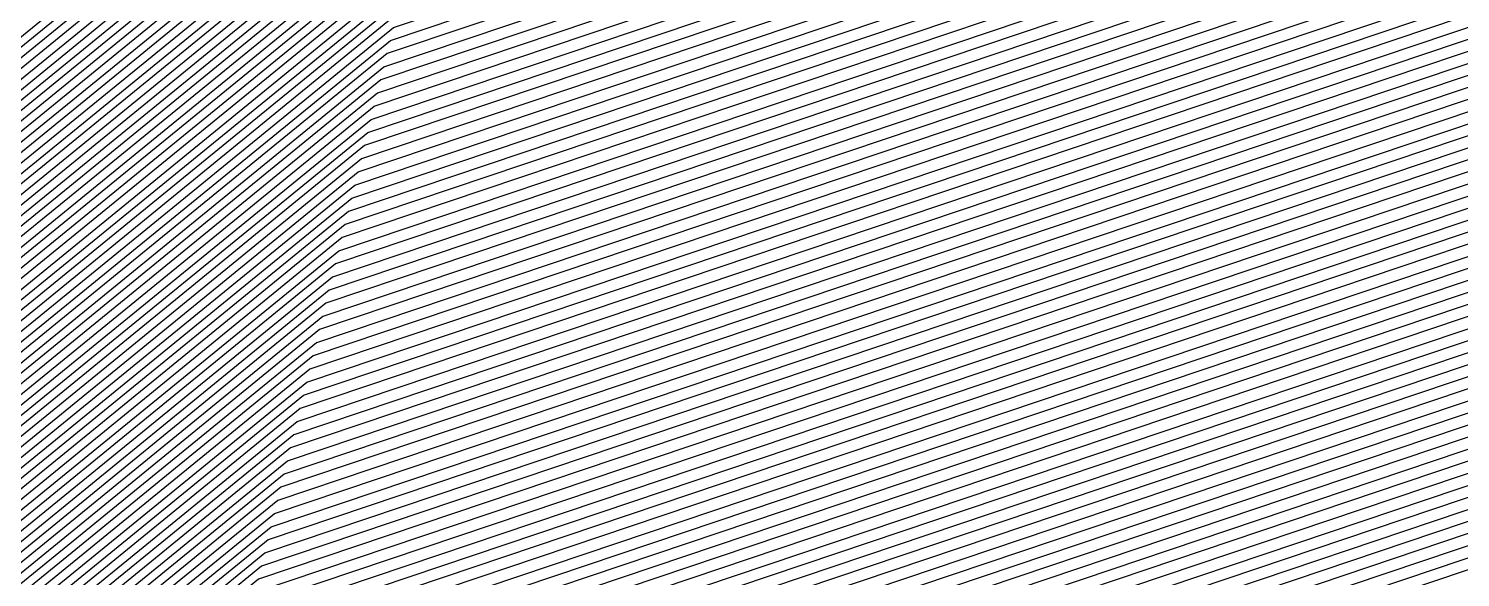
# Model space of a CAD drawing. Extents: x 7084 to 11035, y 13750 to 16729.
# Drawn here: x 9484.2 to 9571.8, y 14750.7 to 14784.3 of the extents above; entities that cross this region are included whole.
import ezdxf

# ---------------------------------------------------------------- set-up
doc = ezdxf.new("R2010")
doc.units = 0
doc.layers.add('Default', color=7, linetype='Continuous')

msp = doc.modelspace()

# ---------------------------------------------------------------- linework, layer by layer
at = {"layer": 'Default'}
for points in [[(9630.329, 14778.856), (9493.907, 14732.904), (9461.165, 14706.193), (9418.085, 14694.992), (9235.71, 14697.865), (9215.031, 14698.726), (9182.289, 14712.512), (9148.686, 14713.374), (9108.191, 14690.11), (8963.152, 14714.522), (8923.518, 14711.938), (8814.38, 14714.81), (8773.022, 14742.381), (8683.989, 14742.381), (8664.172, 14770.815), (8629.707, 14884.26), (8619.368, 14915.279), (8612.188, 14951.179), (8612.188, 14970.996), (8602.136, 15065.774), (8611.613, 15087.314)], [(9629.746, 14779.398), (9494.104, 14733.708), (9461.05, 14706.743), (9417.559, 14695.436), (9236.226, 14698.291), (9215.351, 14699.161), (9182.298, 14713.078), (9148.375, 14713.948), (9107.493, 14690.463), (8963.283, 14714.736), (8923.272, 14712.126), (8814.757, 14714.982), (8773.006, 14742.816), (8684.481, 14742.816), (8664.475, 14771.52), (8630.208, 14884.318), (8619.77, 14915.631), (8612.631, 14951.327), (8612.631, 14971.333), (8602.636, 15065.569), (8612.204, 15087.314)], [(9624.503, 14784.272), (9495.876, 14740.945), (9460.016, 14711.691), (9412.833, 14699.424), (9240.879, 14702.132), (9218.231, 14703.075), (9182.371, 14718.174), (9145.568, 14719.118), (9101.216, 14693.639), (8964.465, 14716.656), (8921.056, 14713.825), (8818.155, 14716.533), (8772.858, 14746.73), (8688.913, 14746.73), (8667.208, 14777.872), (8634.713, 14884.835), (8623.389, 14918.807), (8616.619, 14952.656), (8616.619, 14974.361), (8607.141, 15063.722), (8617.522, 15087.314)], [(9623.92, 14784.814), (9496.073, 14741.749), (9459.902, 14712.241), (9412.308, 14699.867), (9241.396, 14702.558), (9218.551, 14703.51), (9182.38, 14718.74), (9145.256, 14719.692), (9100.518, 14693.991), (8964.596, 14716.869), (8920.81, 14714.014), (8818.532, 14716.705), (8772.842, 14747.165), (8689.405, 14747.165), (8667.512, 14778.577), (8635.213, 14884.892), (8623.791, 14919.16), (8617.062, 14952.804), (8617.062, 14974.697), (8607.642, 15063.517), (8618.112, 15087.314)], [(9611.103, 14796.729), (9500.406, 14759.441), (9457.374, 14724.337), (9400.754, 14709.615), (9252.769, 14711.946), (9225.592, 14713.078), (9182.56, 14731.197), (9138.396, 14732.329), (9085.173, 14701.754), (8967.485, 14721.563), (8915.394, 14718.166), (8826.836, 14720.496), (8772.481, 14756.733), (8700.237, 14756.733), (8674.191, 14794.103), (8646.226, 14886.156), (8632.637, 14926.923), (8626.811, 14956.053), (8626.811, 14982.099), (8618.654, 15059.004), (8631.111, 15087.314)], [(9598.285, 14808.644), (9504.738, 14777.133), (9454.847, 14736.432), (9389.2, 14719.364), (9264.143, 14721.333), (9232.632, 14722.646), (9182.741, 14743.653), (9131.536, 14744.966), (9069.828, 14709.517), (8970.373, 14726.257), (8909.978, 14722.318), (8835.141, 14724.287), (8772.12, 14766.301), (8711.068, 14766.301), (8680.871, 14809.628), (8657.238, 14887.42), (8641.483, 14934.685), (8636.559, 14959.303), (8636.559, 14989.501), (8629.666, 15054.491), (8644.109, 15087.314)], [(9580.807, 14824.891), (9510.647, 14801.258), (9451.4, 14752.926), (9373.445, 14732.657), (9279.652, 14734.134), (9242.233, 14735.694), (9182.987, 14760.639), (9122.182, 14762.198), (9048.903, 14720.102), (8974.312, 14732.657), (8902.593, 14727.98), (8846.465, 14729.457), (8771.628, 14779.349), (8725.839, 14779.349), (8689.979, 14830.799), (8672.255, 14889.143), (8653.545, 14945.271), (8649.853, 14963.734), (8649.853, 14999.594), (8644.683, 15048.336), (8661.833, 15087.314)], [(9623.338, 14785.355), (9496.27, 14742.554), (9459.787, 14712.791), (9411.782, 14700.31), (9241.913, 14702.985), (9218.871, 14703.945), (9182.388, 14719.306), (9144.945, 14720.267), (9099.821, 14694.344), (8964.728, 14717.083), (8920.564, 14714.202), (8818.91, 14716.877), (8772.826, 14747.6), (8689.897, 14747.6), (8667.815, 14779.283), (8635.714, 14884.95), (8624.193, 14919.513), (8617.505, 14952.952), (8617.505, 14975.034), (8608.142, 15063.312)], [(9613.433, 14794.562), (9499.618, 14756.225), (9457.834, 14722.137), (9402.854, 14707.843), (9250.702, 14710.239), (9224.312, 14711.339), (9182.527, 14728.932), (9139.644, 14730.031), (9087.963, 14700.343), (8966.96, 14720.71), (8916.379, 14717.411), (8825.327, 14719.807), (8772.547, 14754.994), (8698.267, 14754.994), (8672.977, 14791.28), (8644.223, 14885.926), (8631.028, 14925.511), (8625.038, 14955.463), (8625.038, 14980.753), (8616.652, 15059.825)], [(9595.372, 14811.352), (9505.723, 14781.154), (9454.272, 14739.181), (9386.574, 14721.579), (9266.728, 14723.467), (9234.232, 14724.821), (9182.782, 14746.484), (9129.977, 14747.838), (9066.341, 14711.281), (8971.03, 14727.324), (8908.747, 14723.262), (8837.028, 14725.149), (8772.038, 14768.476), (8713.53, 14768.476), (8682.389, 14813.157), (8659.741, 14887.707), (8643.493, 14936.45), (8638.775, 14960.041), (8638.775, 14991.183), (8632.169, 15053.465)], [(9587.215, 14818.934), (9508.48, 14792.412), (9452.664, 14746.878), (9379.222, 14727.783), (9273.965, 14729.441), (9238.713, 14730.909), (9182.897, 14754.411), (9125.612, 14755.88), (9056.576, 14716.221), (8972.868, 14730.311), (8905.301, 14725.904), (8842.313, 14727.561), (8771.808, 14774.565), (8720.423, 14774.565), (8686.64, 14823.037), (8666.749, 14888.511), (8649.122, 14941.39), (8644.978, 14962.109), (8644.978, 14995.893), (8639.177, 15050.593)], [(9577.311, 14828.141), (9511.828, 14806.083), (9450.711, 14756.225), (9370.294, 14735.316), (9282.754, 14736.695), (9244.153, 14738.303), (9183.036, 14764.037), (9120.311, 14765.645), (9044.718, 14722.22), (8975.1, 14733.938), (8901.116, 14729.112), (8848.73, 14730.491), (8771.529, 14781.958), (8728.793, 14781.958), (8691.801, 14835.034), (8675.258, 14889.488), (8655.958, 14947.388), (8652.511, 14964.62), (8652.511, 15001.612), (8647.686, 15047.106)], [(9589.546, 14816.767), (9507.692, 14789.196), (9453.124, 14744.679), (9381.322, 14726.011), (9271.897, 14727.734), (9237.433, 14729.17), (9182.864, 14752.146), (9126.859, 14753.582), (9059.366, 14714.81), (8972.343, 14729.457), (8906.286, 14725.149), (8840.803, 14726.872), (8771.874, 14772.825), (8718.454, 14772.825), (8685.425, 14820.214), (8664.746, 14888.281), (8647.514, 14939.978), (8643.206, 14961.519), (8643.206, 14994.547)], [(9604.694, 14802.686), (9502.572, 14768.287), (9456.11, 14730.384), (9394.977, 14714.49), (9258.456, 14716.64), (9229.112, 14717.862), (9182.65, 14737.425), (9134.966, 14738.648), (9077.501, 14705.636), (8968.929, 14723.91), (8912.686, 14720.242), (8830.989, 14722.392), (8772.3, 14761.517), (8705.652, 14761.517), (8677.531, 14801.865), (8651.732, 14886.788), (8637.06, 14930.804), (8631.685, 14957.678), (8631.685, 14985.8)], [(9618.094, 14790.23), (9498.042, 14749.791), (9458.753, 14717.739), (9407.056, 14704.298), (9246.566, 14706.825), (9221.751, 14707.859), (9182.462, 14724.402), (9142.138, 14725.436), (9093.543, 14697.52), (8965.909, 14719.003), (8918.348, 14715.901), (8822.307, 14718.428), (8772.678, 14751.514), (8694.328, 14751.514), (8670.548, 14785.634), (8640.219, 14885.467), (8627.812, 14922.688), (8621.493, 14954.281), (8621.493, 14978.062)], [(9616.929, 14791.313), (9498.436, 14751.4), (9458.523, 14718.839), (9406.006, 14705.184), (9247.6, 14707.679), (9222.391, 14708.729), (9182.478, 14725.535), (9141.515, 14726.585), (9092.148, 14698.226), (8966.172, 14719.43), (8917.856, 14716.278), (8823.062, 14718.773), (8772.645, 14752.384), (8695.313, 14752.384), (8671.155, 14787.046), (8641.22, 14885.582), (8628.616, 14923.394), (8622.379, 14954.576), (8622.379, 14978.734)], [(9621.007, 14787.522), (9497.058, 14745.77), (9459.327, 14714.99), (9409.682, 14702.082), (9243.981, 14704.692), (9220.151, 14705.685), (9182.421, 14721.571), (9143.697, 14722.564), (9097.031, 14695.756), (8965.253, 14717.936), (8919.579, 14714.957), (8820.419, 14717.567), (8772.76, 14749.34), (8691.867, 14749.34), (8669.03, 14782.106), (8637.716, 14885.18), (8625.801, 14920.924), (8619.278, 14953.542), (8619.278, 14976.379)], [(9633.242, 14776.148), (9492.922, 14728.883), (9461.74, 14703.445), (9420.71, 14692.777), (9233.125, 14695.731), (9213.431, 14696.552), (9182.248, 14709.681), (9150.246, 14710.502), (9111.678, 14688.346), (8962.496, 14713.456), (8924.749, 14710.994), (8812.493, 14713.948), (8773.105, 14740.207), (8681.527, 14740.207), (8662.654, 14767.286), (8627.205, 14883.973), (8617.357, 14913.514), (8609.972, 14950.441), (8609.972, 14969.314)], [(8648.523, 14963.291), (8652.339, 14944.212), (8670.753, 14888.971), (8689.068, 14828.682), (8724.362, 14778.044), (8771.677, 14778.044), (8845.332, 14728.94), (8903.331, 14727.414), (8973.918, 14732.017), (9050.996, 14719.044), (9123.117, 14760.475), (9182.962, 14758.941), (9241.273, 14734.389), (9278.101, 14732.854), (9375.02, 14731.328), (9451.745, 14751.276), (9510.056, 14798.846), (9582.554, 14823.266)], [(8621.05, 14954.133), (8627.41, 14922.336), (8639.718, 14885.409), (8670.244, 14784.929), (8693.836, 14751.079), (8772.694, 14751.079), (8821.929, 14718.256), (8918.594, 14715.712), (8965.778, 14718.79), (9094.241, 14697.167), (9142.45, 14724.862), (9182.454, 14723.836), (9221.431, 14707.424), (9246.049, 14706.399), (9407.581, 14703.855), (9458.868, 14717.189), (9497.845, 14748.987), (9618.677, 14789.688)], [(9577.894, 14827.599), (9511.631, 14805.279), (9450.826, 14755.675), (9370.819, 14734.873), (9282.237, 14736.268), (9243.833, 14737.868), (9183.028, 14763.47), (9120.622, 14765.07), (9045.416, 14721.867), (8974.969, 14733.724), (8901.362, 14728.924), (8848.352, 14730.319), (8771.545, 14781.523), (8728.301, 14781.523), (8691.497, 14834.328), (8674.757, 14889.43)], [(9594.207, 14812.435), (9506.117, 14782.762), (9454.043, 14740.281), (9385.524, 14722.466), (9267.762, 14724.32), (9234.873, 14725.691), (9182.798, 14747.617), (9129.353, 14748.987), (9064.946, 14711.987), (8971.292, 14727.75), (8908.255, 14723.639), (8837.783, 14725.494), (8772.005, 14769.346), (8714.515, 14769.346), (8682.996, 14814.568), (8660.742, 14887.822)], [(8658.239, 14887.535), (8681.478, 14811.04), (8712.053, 14767.171), (8772.087, 14767.171), (8835.896, 14724.632), (8909.486, 14722.695), (8970.636, 14726.684), (9068.433, 14710.223), (9130.913, 14746.115), (9182.757, 14744.786), (9233.272, 14723.516), (9265.177, 14722.187), (9388.15, 14720.25), (9454.617, 14737.532), (9505.132, 14778.741), (9597.12, 14809.727)], [(9595.955, 14810.81), (9505.526, 14780.35), (9454.387, 14738.631), (9387.099, 14721.136), (9266.211, 14723.04), (9233.912, 14724.386), (9182.774, 14745.918), (9130.289, 14747.264), (9067.038, 14710.928), (8970.898, 14727.11), (8908.993, 14723.073), (8836.651, 14724.977), (8772.054, 14768.041), (8713.038, 14768.041), (8682.085, 14812.451), (8659.24, 14887.649)], [(9631.494, 14777.773), (9493.513, 14731.295), (9461.395, 14705.094), (9419.135, 14694.106), (9234.676, 14697.011), (9214.391, 14697.856), (9182.273, 14711.38), (9149.31, 14712.225), (9109.586, 14689.404), (8962.89, 14714.096), (8924.01, 14711.56), (8813.625, 14714.465), (8773.055, 14741.511), (8683.004, 14741.511), (8663.565, 14769.403), (8628.706, 14884.146)], [(9576.728, 14828.682), (9512.025, 14806.887), (9450.596, 14756.774)], [(9578.476, 14827.057), (9511.434, 14804.475), (9450.941, 14755.125), (9371.344, 14734.43), (9281.72, 14735.841), (9243.513, 14737.433), (9183.02, 14762.904), (9120.934, 14764.496), (9046.113, 14721.514), (8974.837, 14733.511), (8901.608, 14728.735), (8847.975, 14730.146), (8771.562, 14781.088)], [(9281.203, 14735.415), (9371.869, 14733.987), (9451.056, 14754.575), (9511.237, 14803.671), (9579.059, 14826.516)], [(8771.595, 14780.218), (8847.22, 14729.802), (8902.101, 14728.357), (8974.575, 14733.084), (9047.508, 14720.808), (9121.558, 14763.347), (9183.003, 14761.772), (9242.873, 14736.563), (9280.686, 14734.988), (9372.394, 14733.544), (9451.171, 14754.025), (9511.04, 14802.867), (9579.641, 14825.974)], [(9048.206, 14720.455), (9121.87, 14762.773), (9182.995, 14761.206), (9242.553, 14736.128), (9280.169, 14734.561), (9372.92, 14733.1), (9451.285, 14753.476), (9510.844, 14802.062), (9580.224, 14825.433)], [(9581.972, 14823.808), (9510.253, 14799.65), (9451.63, 14751.826), (9374.495, 14731.771), (9278.618, 14733.281), (9241.593, 14734.824), (9182.97, 14759.507), (9122.805, 14761.05), (9050.298, 14719.397), (8974.049, 14732.231), (8903.085, 14727.603), (8845.71, 14729.112), (8771.66, 14778.479)], [(9581.389, 14824.35), (9510.45, 14800.454), (9451.515, 14752.376)], [(8771.71, 14777.174), (8844.578, 14728.595), (8903.824, 14727.036), (8973.656, 14731.591), (9052.391, 14718.338), (9123.741, 14759.326), (9182.946, 14757.808), (9240.633, 14733.519), (9277.067, 14732.001), (9376.071, 14730.442), (9451.975, 14750.177), (9509.662, 14797.237), (9583.72, 14822.183)], [(9583.137, 14822.725), (9509.859, 14798.042), (9451.86, 14750.727)], [(9584.885, 14821.1), (9509.268, 14795.629), (9452.204, 14749.077), (9377.121, 14729.556), (9276.033, 14731.147), (9239.993, 14732.649), (9182.929, 14756.676), (9124.364, 14758.178), (9053.786, 14717.632), (8973.393, 14731.164), (8904.316, 14726.659), (8843.823, 14728.251), (8771.742, 14776.304)], [(8904.07, 14726.848), (8973.524, 14731.377), (9053.088, 14717.985), (9124.052, 14758.752), (9182.938, 14757.242), (9240.313, 14733.084), (9276.55, 14731.574), (9376.596, 14729.999), (9452.09, 14749.627), (9509.465, 14796.433), (9584.302, 14821.642)], [(9585.468, 14820.558), (9509.071, 14794.825), (9452.319, 14748.527), (9377.646, 14729.112), (9275.516, 14730.721), (9239.673, 14732.214), (9182.921, 14756.11)], [(9586.05, 14820.017), (9508.874, 14794.021), (9452.434, 14747.978), (9378.171, 14728.669), (9274.999, 14730.294), (9239.353, 14731.779), (9182.913, 14755.544), (9124.988, 14757.029), (9055.181, 14716.927), (8973.13, 14730.737), (8904.808, 14726.281), (8843.068, 14727.906), (8771.775, 14775.434)], [(9586.633, 14819.475), (9508.677, 14793.217), (9452.549, 14747.428), (9378.696, 14728.226), (9274.482, 14729.867), (9239.033, 14731.344), (9182.905, 14754.977)], [(8719.438, 14773.695), (8771.841, 14773.695), (8841.558, 14727.217), (8905.793, 14725.526), (8972.605, 14729.884), (9057.971, 14715.515), (9126.235, 14754.731), (9182.88, 14753.279), (9238.073, 14730.04), (9272.931, 14728.587), (9380.272, 14726.897), (9452.894, 14745.779), (9508.086, 14790.804), (9588.381, 14817.851)], [(9587.798, 14818.392), (9508.283, 14791.608), (9452.779, 14746.328), (9379.747, 14727.34), (9273.448, 14729.014), (9238.393, 14730.475), (9182.888, 14753.845), (9125.923, 14755.306), (9057.273, 14715.868), (8972.737, 14730.097), (8905.547, 14725.715), (8841.935, 14727.389), (8771.824, 14774.13)], [(9588.963, 14817.309), (9507.889, 14790), (9453.009, 14745.229), (9380.797, 14726.454), (9272.414, 14728.161), (9237.753, 14729.605), (9182.872, 14752.712), (9126.547, 14754.157), (9058.668, 14715.163), (8972.474, 14729.67), (8906.039, 14725.338), (8841.18, 14727.045), (8771.857, 14773.26)], [(9590.128, 14816.226), (9507.496, 14788.392), (9453.238, 14744.129), (9381.848, 14725.567), (9271.38, 14727.307), (9237.113, 14728.735), (9182.856, 14751.58), (9127.171, 14753.008), (9060.063, 14714.457), (8972.211, 14729.244), (8906.532, 14724.96), (8840.425, 14726.7), (8771.89, 14772.39)], [(8771.907, 14771.955), (8840.048, 14726.528), (8906.778, 14724.772), (8972.08, 14729.03), (9060.761, 14714.104), (9127.483, 14752.433), (9182.847, 14751.014), (9236.793, 14728.3), (9270.863, 14726.88), (9382.373, 14725.124), (9453.353, 14743.579), (9507.299, 14787.587), (9590.711, 14815.684)], [(8971.949, 14728.817), (9061.458, 14713.751), (9127.794, 14751.859), (9182.839, 14750.448), (9236.473, 14727.865), (9270.346, 14726.454), (9382.898, 14724.681), (9453.468, 14743.03), (9507.102, 14786.783), (9591.294, 14815.143)], [(9591.876, 14814.601), (9506.905, 14785.979), (9453.583, 14742.48), (9383.423, 14724.238), (9269.829, 14726.027), (9236.153, 14727.43), (9182.831, 14749.881), (9128.106, 14751.285), (9062.156, 14713.398), (8971.818, 14728.604), (8907.27, 14724.394), (8839.293, 14726.183), (8771.939, 14771.085)], [(9592.459, 14814.059), (9506.708, 14785.175), (9453.698, 14741.93), (9383.948, 14723.795), (9269.312, 14725.6), (9235.833, 14726.995), (9182.823, 14749.315), (9128.418, 14750.71), (9062.853, 14713.045), (8971.686, 14728.39), (8907.516, 14724.205), (8838.915, 14726.011), (8771.956, 14770.65)], [(8771.972, 14770.216), (8838.538, 14725.838), (8907.763, 14724.017), (8971.555, 14728.177), (9063.551, 14712.693), (9128.73, 14750.136), (9182.815, 14748.749), (9235.513, 14726.56), (9268.795, 14725.174), (9384.473, 14723.352), (9453.813, 14741.38), (9506.511, 14784.371), (9593.042, 14813.518)], [(8971.424, 14727.964), (9064.248, 14712.34), (9129.042, 14749.561), (9182.806, 14748.183), (9235.193, 14726.125), (9268.279, 14724.747), (9384.999, 14722.909), (9453.928, 14740.83), (9506.314, 14783.566), (9593.624, 14812.976)], [(8772.021, 14768.911), (8837.406, 14725.321), (8908.501, 14723.45), (8971.161, 14727.537), (9065.643, 14711.634), (9129.665, 14748.413), (9182.79, 14747.05), (9234.552, 14725.256), (9267.245, 14723.894), (9386.049, 14722.023), (9454.157, 14739.731), (9505.92, 14781.958), (9594.789, 14811.893)], [(9067.736, 14710.575), (9130.601, 14746.689), (9182.765, 14745.352), (9233.592, 14723.951), (9265.694, 14722.613), (9387.624, 14720.693), (9454.502, 14738.081), (9505.329, 14779.546), (9596.537, 14810.268)], [(8772.103, 14766.736), (8835.518, 14724.46), (8909.732, 14722.507), (8970.505, 14726.47), (9069.131, 14709.87), (9131.224, 14745.541), (9182.749, 14744.219), (9232.952, 14723.081), (9264.66, 14721.76), (9388.675, 14719.807), (9454.732, 14736.982), (9504.935, 14777.937), (9597.702, 14809.185)], [(9598.868, 14808.102), (9504.541, 14776.329), (9454.962, 14735.882)], [(9263.109, 14720.48), (9390.25, 14718.478), (9455.077, 14735.332), (9504.344, 14775.525), (9599.45, 14807.56)], [(8969.848, 14725.403), (9072.618, 14708.105), (9132.783, 14742.669), (9182.708, 14741.388), (9231.352, 14720.907), (9262.075, 14719.626), (9391.301, 14717.591), (9455.306, 14734.233), (9503.951, 14773.916), (9600.616, 14806.477)], [(9455.191, 14734.783), (9504.148, 14774.721), (9600.033, 14807.019)], [(9601.781, 14805.394), (9503.557, 14772.308), (9455.536, 14733.133), (9392.351, 14716.705), (9261.041, 14718.773), (9230.712, 14720.037), (9182.691, 14740.256), (9133.407, 14741.52), (9074.013, 14707.4), (8969.586, 14724.977), (8911.455, 14721.186), (8832.876, 14723.253), (8772.218, 14763.692)], [(9601.198, 14805.936), (9503.754, 14773.112), (9455.421, 14733.683), (9391.826, 14717.148), (9261.558, 14719.2), (9231.032, 14720.472)], [(9602.363, 14804.852), (9503.36, 14771.504), (9455.651, 14732.583), (9392.876, 14716.262), (9260.524, 14718.346), (9230.392, 14719.602), (9182.683, 14739.69), (9133.719, 14740.945), (9074.711, 14707.047), (8969.454, 14724.763), (8911.701, 14720.997), (8832.499, 14723.081), (8772.235, 14763.257)], [(8772.251, 14762.822), (8832.121, 14722.909), (8911.948, 14720.808), (8969.323, 14724.55), (9075.408, 14706.694), (9134.031, 14740.371), (9182.675, 14739.124), (9230.072, 14719.167), (9260.007, 14717.92), (9393.401, 14715.819), (9455.766, 14732.034), (9503.163, 14770.7), (9602.946, 14804.311)], [(9603.529, 14803.769), (9502.966, 14769.896), (9455.881, 14731.484), (9393.927, 14715.376), (9259.49, 14717.493), (9229.752, 14718.732), (9182.667, 14738.557), (9134.343, 14739.796), (9076.106, 14706.341), (8969.192, 14724.337), (8912.194, 14720.619), (8831.744, 14722.736), (8772.268, 14762.387)], [(9604.111, 14803.228), (9502.769, 14769.091), (9455.996, 14730.934), (9394.452, 14714.933), (9258.973, 14717.066), (9229.432, 14718.297), (9182.659, 14737.991), (9134.654, 14739.222), (9076.803, 14705.988), (8969.06, 14724.123), (8912.44, 14720.431), (8831.366, 14722.564), (8772.284, 14761.952)], [(9605.276, 14802.145), (9502.375, 14767.483), (9456.225, 14729.835), (9395.502, 14714.046), (9257.939, 14716.213), (9228.792, 14717.427), (9182.642, 14736.859), (9135.278, 14738.073), (9078.198, 14705.283), (8968.798, 14723.697), (8912.932, 14720.053), (8830.611, 14722.219), (8772.317, 14761.082)], [(9605.859, 14801.603), (9502.178, 14766.679), (9456.34, 14729.285), (9396.027, 14713.603), (9257.422, 14715.786), (9228.472, 14716.992), (9182.634, 14736.293), (9135.59, 14737.499), (9078.896, 14704.93), (8968.666, 14723.483), (8913.178, 14719.864), (8830.234, 14722.047), (8772.333, 14760.648)], [(9606.442, 14801.061), (9501.981, 14765.875), (9456.455, 14728.735), (9396.552, 14713.16), (9256.905, 14715.359), (9228.152, 14716.557), (9182.626, 14735.726), (9135.902, 14736.924), (9079.593, 14704.577), (8968.535, 14723.27), (8913.425, 14719.676), (8829.856, 14721.875), (8772.35, 14760.213)], [(9607.024, 14800.52), (9501.784, 14765.07), (9456.57, 14728.185), (9397.078, 14712.717), (9256.388, 14714.933), (9227.832, 14716.123), (9182.618, 14735.16), (9136.214, 14736.35), (9080.291, 14704.224), (8968.404, 14723.057), (8913.671, 14719.487), (8829.479, 14721.703), (8772.366, 14759.778)], [(9608.19, 14799.437), (9501.39, 14763.462), (9456.8, 14727.086), (9398.128, 14711.831), (9255.354, 14714.079), (9227.192, 14715.253), (9182.601, 14734.028), (9136.837, 14735.201), (9081.686, 14703.518), (8968.141, 14722.63), (8914.163, 14719.11), (8828.724, 14721.358)], [(9607.607, 14799.978), (9501.587, 14764.266), (9456.685, 14727.635), (9397.603, 14712.274), (9255.871, 14714.506), (9227.512, 14715.688), (9182.609, 14734.594)], [(8772.432, 14758.038), (8827.969, 14721.013), (8914.656, 14718.732), (8967.879, 14722.203), (9083.081, 14702.813), (9137.461, 14734.052), (9182.585, 14732.895), (9226.552, 14714.383), (9254.32, 14713.226), (9399.178, 14710.945), (9457.03, 14725.986), (9500.996, 14761.854), (9609.355, 14798.353)], [(9082.383, 14703.166), (9137.149, 14734.627), (9182.593, 14733.462), (9226.872, 14714.818), (9254.837, 14713.653), (9398.653, 14711.388), (9456.915, 14726.536), (9501.193, 14762.658), (9608.772, 14798.895)], [(9609.937, 14797.812), (9500.8, 14761.05), (9457.144, 14725.436), (9399.703, 14710.502), (9253.803, 14712.799), (9226.232, 14713.948), (9182.577, 14732.329), (9137.773, 14733.478), (9083.778, 14702.46), (8967.747, 14721.99), (8914.902, 14718.543), (8827.591, 14720.841), (8772.448, 14757.603)], [(9253.286, 14712.372), (9400.229, 14710.058), (9457.259, 14724.886), (9500.603, 14760.245), (9610.52, 14797.27)], [(9611.685, 14796.187), (9500.209, 14758.637), (9457.489, 14723.787), (9401.279, 14709.172), (9252.252, 14711.519), (9225.272, 14712.643), (9182.552, 14730.631), (9138.708, 14731.755), (9085.871, 14701.401), (8967.354, 14721.35), (8915.64, 14717.977), (8826.459, 14720.324), (8772.497, 14756.298)], [(8772.514, 14755.864), (8826.082, 14720.152), (8915.886, 14717.788), (8967.222, 14721.136), (9086.568, 14701.048), (9139.02, 14731.18), (9182.544, 14730.064), (9224.952, 14712.208), (9251.736, 14711.092), (9401.804, 14708.729), (9457.604, 14723.237), (9500.012, 14757.833), (9612.268, 14795.646)], [(9612.85, 14795.104), (9499.815, 14757.029), (9457.719, 14722.687), (9402.329, 14708.286), (9251.219, 14710.666), (9224.632, 14711.773), (9182.536, 14729.498), (9139.332, 14730.606), (9087.266, 14700.696), (8967.091, 14720.923), (8916.133, 14717.6), (8825.704, 14719.979), (8772.53, 14755.429)], [(9614.016, 14794.021), (9499.421, 14755.42), (9457.949, 14721.588), (9403.38, 14707.4), (9250.185, 14709.812), (9223.992, 14710.904), (9182.519, 14728.366), (9139.955, 14729.457), (9088.661, 14699.99), (8966.828, 14720.496), (8916.625, 14717.222), (8824.949, 14719.635), (8772.563, 14754.559)], [(9249.668, 14709.386), (9403.905, 14706.957), (9458.063, 14721.038), (9499.224, 14754.616), (9614.598, 14793.479)], [(9615.764, 14792.396), (9498.83, 14753.008), (9458.293, 14719.938), (9404.955, 14706.07), (9248.634, 14708.532), (9223.031, 14709.599), (9182.495, 14726.667), (9140.891, 14727.734), (9090.753, 14698.931), (8966.434, 14719.856), (8917.363, 14716.656), (8823.817, 14719.118), (8772.612, 14753.254)], [(9249.151, 14708.959), (9404.43, 14706.514), (9458.178, 14720.488), (9499.027, 14753.812), (9615.181, 14792.938)], [(8772.629, 14752.819), (8823.439, 14718.945), (8917.61, 14716.467), (8966.303, 14719.643), (9091.451, 14698.578), (9141.203, 14727.159), (9182.486, 14726.101), (9222.711, 14709.164), (9248.117, 14708.105), (9405.48, 14705.627), (9458.408, 14719.388), (9498.633, 14752.204), (9616.346, 14791.854)], [(9617.511, 14790.771), (9498.239, 14750.595), (9458.638, 14718.289), (9406.531, 14704.741), (9247.083, 14707.252), (9222.071, 14708.294), (9182.47, 14724.968), (9141.826, 14726.011), (9092.846, 14697.873), (8966.041, 14719.216), (8918.102, 14716.09), (8822.684, 14718.601), (8772.661, 14751.949)], [(8772.711, 14750.645), (8821.552, 14718.084), (8918.841, 14715.524), (8965.647, 14718.576), (9094.938, 14696.814), (9142.762, 14724.287), (9182.445, 14723.27), (9221.111, 14706.989), (9245.532, 14705.972), (9408.106, 14703.412), (9458.983, 14716.64), (9497.649, 14748.183), (9619.259, 14789.146)], [(9620.424, 14788.063), (9497.255, 14746.574), (9459.212, 14715.54), (9409.157, 14702.525), (9244.498, 14705.119), (9220.471, 14706.12), (9182.429, 14722.137), (9143.385, 14723.139), (9096.333, 14696.109), (8965.384, 14718.149), (8919.333, 14715.146), (8820.797, 14717.739), (8772.744, 14749.775)], [(8821.174, 14717.911), (8919.087, 14715.335), (8965.515, 14718.363), (9095.636, 14696.461), (9143.074, 14723.713), (9182.437, 14722.704), (9220.791, 14706.555), (9245.015, 14705.545), (9408.631, 14702.969), (9459.097, 14716.09), (9497.452, 14747.379), (9619.842, 14788.605)], [(8772.776, 14748.905), (8820.042, 14717.394), (8919.825, 14714.769), (8965.122, 14717.723), (9097.728, 14695.403), (9144.009, 14721.99), (9182.412, 14721.005), (9219.831, 14705.25), (9243.464, 14704.265), (9410.207, 14701.639), (9459.442, 14714.44), (9496.861, 14744.966), (9621.59, 14786.98)], [(9622.172, 14786.439), (9496.664, 14744.162), (9459.557, 14713.891), (9410.732, 14701.196), (9242.947, 14703.838), (9219.511, 14704.815), (9182.404, 14720.439), (9144.321, 14721.415), (9098.426, 14695.05), (8964.99, 14717.509), (8920.071, 14714.58), (8819.665, 14717.222), (8772.793, 14748.47)], [(9622.755, 14785.897), (9496.467, 14743.358), (9459.672, 14713.341), (9411.257, 14700.753), (9242.43, 14703.412), (9219.191, 14704.38), (9182.396, 14719.873), (9144.633, 14720.841), (9099.123, 14694.697), (8964.859, 14717.296), (8920.318, 14714.391), (8819.287, 14717.05), (8772.809, 14748.035)], [(8772.875, 14746.295), (8817.777, 14716.361), (8921.302, 14713.636), (8964.334, 14716.443), (9101.913, 14693.286), (9145.88, 14718.543), (9182.363, 14717.608), (9217.911, 14702.64), (9240.362, 14701.705), (9413.358, 14698.981), (9460.131, 14711.142), (9495.679, 14740.141), (9625.085, 14783.731)], [(9626.251, 14782.647), (9495.285, 14738.533), (9460.361, 14710.042), (9414.408, 14698.094), (9239.328, 14700.851), (9217.271, 14701.771), (9182.347, 14716.475), (9146.504, 14717.394), (9103.308, 14692.58), (8964.071, 14716.016), (8921.795, 14713.259), (8817.022, 14716.016), (8772.908, 14745.426)], [(9625.668, 14783.189), (9495.482, 14739.337), (9460.246, 14710.592), (9413.883, 14698.537), (9239.845, 14701.278), (9217.591, 14702.205), (9182.355, 14717.042), (9146.192, 14717.969), (9102.611, 14692.933), (8964.202, 14716.229), (8921.548, 14713.447), (8817.4, 14716.188)], [(9626.833, 14782.106), (9495.088, 14737.729), (9460.476, 14709.492), (9414.934, 14697.651), (9238.811, 14700.425), (9216.951, 14701.336)], [(9627.998, 14781.023), (9494.694, 14736.12), (9460.706, 14708.393), (9415.984, 14696.765), (9237.777, 14699.571), (9216.311, 14700.466), (9182.322, 14714.777), (9147.439, 14715.671), (9105.401, 14691.521), (8963.677, 14715.376), (8922.533, 14712.693), (8815.89, 14715.499), (8772.957, 14744.121)], [(9627.416, 14781.564), (9494.891, 14736.924), (9460.591, 14708.942), (9415.459, 14697.208), (9238.294, 14699.998), (9216.631, 14700.901), (9182.33, 14715.343)], [(9628.581, 14780.481), (9494.497, 14735.316), (9460.821, 14707.843), (9416.509, 14696.322), (9237.26, 14699.145), (9215.991, 14700.031), (9182.314, 14714.211), (9147.751, 14715.097), (9106.098, 14691.169), (8963.546, 14715.163), (8922.779, 14712.504), (8815.512, 14715.327), (8772.973, 14743.686)], [(9629.164, 14779.94), (9494.301, 14734.512), (9460.936, 14707.293), (9417.034, 14695.879), (9236.743, 14698.718), (9215.671, 14699.596), (9182.306, 14713.644), (9148.063, 14714.522), (9106.796, 14690.816), (8963.415, 14714.949), (8923.025, 14712.315), (8815.135, 14715.154), (8772.99, 14743.251)], [(8773.039, 14741.946), (8814.003, 14714.637), (8923.764, 14711.749), (8963.021, 14714.309), (9108.888, 14689.757), (9148.998, 14712.799), (9182.281, 14711.946), (9214.711, 14698.291), (9235.193, 14697.438), (9418.61, 14694.549), (9461.28, 14705.644), (9493.71, 14732.099), (9630.912, 14778.315)], [(9632.077, 14777.232), (9493.316, 14730.491), (9461.51, 14704.544), (9419.66, 14693.663), (9234.159, 14696.584), (9214.071, 14697.421), (9182.265, 14710.813), (9149.622, 14711.65), (9110.283, 14689.051), (8962.758, 14713.882), (8924.256, 14711.371), (8813.248, 14714.293), (8773.072, 14741.077)], [(8773.088, 14740.642), (8812.87, 14714.12), (8924.503, 14711.183), (8962.627, 14713.669), (9110.981, 14688.699), (9149.934, 14711.076), (9182.257, 14710.247), (9213.751, 14696.987), (9233.642, 14696.158), (9420.185, 14693.22), (9461.625, 14703.994), (9493.119, 14729.687), (9632.659, 14776.69)], [(8773.121, 14739.772), (8812.115, 14713.776), (8924.995, 14710.805), (8962.364, 14713.242), (9112.376, 14687.993), (9150.557, 14709.927), (9182.24, 14709.115), (9213.111, 14696.117), (9232.608, 14695.304), (9421.236, 14692.334), (9461.855, 14702.895), (9492.725, 14728.078), (9633.825, 14775.607)], [(9634.407, 14775.065), (9492.528, 14727.274), (9461.969, 14702.345), (9421.761, 14691.891), (9232.091, 14694.878), (9212.791, 14695.682), (9182.232, 14708.549), (9150.869, 14709.353), (9113.073, 14687.64), (8962.233, 14713.029), (8925.241, 14710.616), (8811.738, 14713.603), (8773.137, 14739.337)], [(9634.99, 14774.524), (9492.331, 14726.47), (9462.084, 14701.795), (9422.286, 14691.448), (9231.574, 14694.451), (9212.471, 14695.247), (9182.224, 14707.982), (9151.181, 14708.778), (9113.771, 14687.287), (8962.102, 14712.816), (8925.487, 14710.428), (8811.36, 14713.431), (8773.154, 14738.902)], [(9635.572, 14773.982), (9492.134, 14725.666), (9462.199, 14701.245), (9422.811, 14691.004), (9231.057, 14694.024), (9212.151, 14694.812), (9182.216, 14707.416), (9151.493, 14708.204), (9114.468, 14686.934), (8961.97, 14712.602), (8925.733, 14710.239), (8810.983, 14713.259), (8773.17, 14738.467)], [(8679.065, 14738.032), (8773.187, 14738.032), (8810.605, 14713.086), (8925.98, 14710.05), (8961.839, 14712.389), (9115.166, 14686.582), (9151.805, 14707.63), (9182.207, 14706.85), (9211.83, 14694.377), (9230.54, 14693.598), (9423.336, 14690.561), (9462.314, 14700.696), (9491.937, 14724.862), (9636.155, 14773.44)], [(9636.738, 14772.899), (9491.74, 14724.058), (9462.429, 14700.146), (9423.861, 14690.118), (9230.023, 14693.171), (9211.51, 14693.942), (9182.199, 14706.284), (9152.116, 14707.055), (9115.863, 14686.229), (8961.708, 14712.176), (8926.226, 14709.862), (8810.228, 14712.914), (8773.203, 14737.597)]]:
    msp.add_lwpolyline(points, dxfattribs=at)

doc.saveas('drawing.dxf')
